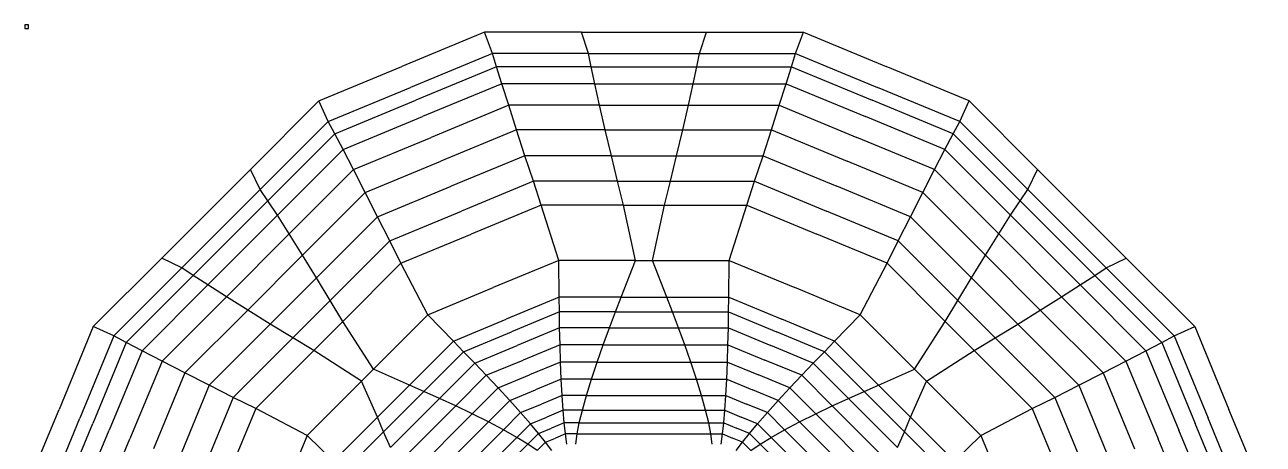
# Model space of a CAD drawing. Extents: x -1682 to 1682, y -1682 to 1702.
# Drawn here: x -1682 to 1682, y 564 to 1702 of the extents above; entities that cross this region are included whole.
import ezdxf

# ---------------------------------------------------------------- set-up
doc = ezdxf.new("R2010")
doc.units = 0

msp = doc.modelspace()

# ---------------------------------------------------------------- linework, layer by layer
at = {"layer": 'CutLine', "color": 250, "linetype": 'CONTINUOUS'}
for p, q in [((-433.4, 1682.1), (-658.2, 1589)), ((-170, 1682.1), (-433.4, 1682.1)), ((-170, 1682.1), (170, 1682.1)), ((170, 1682.1), (433.4, 1682.1)), ((433.4, 1682.1), (658.2, 1589)), ((-883, 1495.9), (-658.2, 1589)), ((883, 1495.9), (658.2, 1589)), ((-1069.2, 1309.6), (-883, 1495.9)), ((1069.2, 1309.6), (883, 1495.9)), ((-1309.6, 1069.2), (-1069.2, 1309.6)), ((1069.2, 1309.6), (1309.6, 1069.2)), ((-1309.6, 1069.2), (-1495.9, 883)), ((1309.6, 1069.2), (1495.9, 883)), ((-1495.9, 883), (-1589, 658.2)), ((1495.9, 883), (1589, 658.2)), ((-1682.1, 433.4), (-1589, 658.2)), ((1682.1, 433.4), (1589, 658.2))]:
    msp.add_line(p, q, dxfattribs=at)
at = {"layer": 'MountainLine', "color": 1, "linetype": 'CONTINUOUS'}
for p, q in [((-411.8, 1624.5), (-433.4, 1682.1)), ((411.8, 1624.5), (433.4, 1682.1)), ((-400.6, 1588.1), (-411.8, 1624.5)), ((-150.6, 1624.5), (-411.8, 1624.5)), ((150.6, 1624.5), (411.8, 1624.5)), ((400.6, 1588.1), (411.8, 1624.5)), ((-400.6, 1588.1), (-620.1, 1497.1)), ((-386.3, 1542.2), (-400.6, 1588.1)), ((-143.4, 1588.1), (143.4, 1588.1)), ((386.3, 1542.2), (400.6, 1588.1)), ((400.6, 1588.1), (620.1, 1497.1)), ((-386.3, 1542.2), (-601.8, 1452.9)), ((-367.6, 1483.8), (-386.3, 1542.2)), ((-133.7, 1542.2), (133.7, 1542.2)), ((367.6, 1483.8), (386.3, 1542.2)), ((386.3, 1542.2), (601.8, 1452.9)), ((-857.6, 1439.9), (-883, 1495.9)), ((-839.7, 1406.2), (-620.1, 1497.1)), ((-367.6, 1483.8), (-578.4, 1396.5)), ((-346.2, 1417.2), (-367.6, 1483.8)), ((-120.7, 1483.8), (120.7, 1483.8)), ((346.2, 1417.2), (367.6, 1483.8)), ((367.6, 1483.8), (578.4, 1396.5)), ((839.7, 1406.2), (620.1, 1497.1)), ((857.6, 1439.9), (883, 1495.9)), ((-817.4, 1363.6), (-601.8, 1452.9)), ((817.4, 1363.6), (601.8, 1452.9)), ((-1042.2, 1255.2), (-857.6, 1439.9)), ((-839.7, 1406.2), (-857.6, 1439.9)), ((-346.2, 1417.2), (-551.7, 1332)), ((-323.3, 1346.9), (-346.2, 1417.2)), ((-105.3, 1417.2), (105.3, 1417.2)), ((323.3, 1346.9), (346.2, 1417.2)), ((346.2, 1417.2), (551.7, 1332)), ((839.7, 1406.2), (857.6, 1439.9)), ((1042.2, 1255.2), (857.6, 1439.9)), ((-817.4, 1363.6), (-839.7, 1406.2)), ((-789.2, 1309.1), (-578.4, 1396.5)), ((789.2, 1309.1), (578.4, 1396.5)), ((817.4, 1363.6), (839.7, 1406.2)), ((-789.2, 1309.1), (-817.4, 1363.6)), ((-323.3, 1346.9), (-523.5, 1263.9)), ((-300.4, 1277.3), (-323.3, 1346.9)), ((-88.7, 1346.9), (88.7, 1346.9)), ((300.4, 1277.3), (323.3, 1346.9)), ((323.3, 1346.9), (523.5, 1263.9)), ((789.2, 1309.1), (817.4, 1363.6)), ((-757.3, 1246.9), (-551.7, 1332)), ((757.3, 1246.9), (551.7, 1332)), ((-757.3, 1246.9), (-789.2, 1309.1)), ((757.3, 1246.9), (789.2, 1309.1)), ((-723.8, 1181), (-757.3, 1246.9)), ((-723.8, 1181), (-523.5, 1263.9)), ((-300.4, 1277.3), (-495.6, 1196.4)), ((-278.9, 1212.8), (-300.4, 1277.3)), ((-71.7, 1277.3), (71.7, 1277.3)), ((278.9, 1212.8), (300.4, 1277.3)), ((300.4, 1277.3), (495.6, 1196.4)), ((723.8, 1181), (523.5, 1263.9)), ((723.8, 1181), (757.3, 1246.9)), ((-1224.3, 1021.5), (-1021.5, 1224.3)), ((-231.6, 1062.5), (-278.9, 1212.8)), ((-55.4, 1212.8), (-278.9, 1212.8)), ((55.4, 1212.8), (278.9, 1212.8)), ((231.6, 1062.5), (278.9, 1212.8)), ((1021.5, 1224.3), (1224.3, 1021.5)), ((-1185.1, 996), (-996, 1185.1)), ((-690.8, 1115.6), (-723.8, 1181)), ((-690.8, 1115.6), (-495.6, 1196.4)), ((690.8, 1115.6), (495.6, 1196.4)), ((690.8, 1115.6), (723.8, 1181)), ((996, 1185.1), (1185.1, 996)), ((-1134.5, 963.8), (-963.8, 1134.5)), ((-660.4, 1054.8), (-690.8, 1115.6)), ((660.4, 1054.8), (690.8, 1115.6)), ((963.8, 1134.5), (1134.5, 963.8)), ((-1076.6, 927.6), (-927.6, 1076.6)), ((927.6, 1076.6), (1076.6, 927.6)), ((-818.4, 896.8), (-660.4, 1054.8)), ((-587.5, 915.1), (-660.4, 1054.8)), ((-230.2, 962.6), (-231.6, 1062.5)), ((-23.2, 1062.5), (-231.6, 1062.5)), ((23.2, 1062.5), (231.6, 1062.5)), ((230.2, 962.6), (231.6, 1062.5)), ((587.5, 915.1), (660.4, 1054.8)), ((818.4, 896.8), (660.4, 1054.8)), ((-1255.2, 1042.2), (-1439.9, 857.6)), ((-1015.1, 889.7), (-889.7, 1015.1)), ((889.7, 1015.1), (1015.1, 889.7)), ((1255.2, 1042.2), (1439.9, 857.6)), ((-953.9, 852.5), (-852.5, 953.9)), ((-229.8, 922.7), (-230.2, 962.6)), ((-61.8, 962.6), (-230.2, 962.6)), ((61.8, 962.6), (230.2, 962.6)), ((229.8, 922.7), (230.2, 962.6)), ((852.5, 953.9), (953.9, 852.5)), ((-734.9, 767.7), (-587.5, 915.1)), ((-517.8, 843.4), (-587.5, 915.1)), ((-229.8, 922.7), (-359.9, 868.8)), ((-229.1, 879.4), (-229.8, 922.7)), ((-77.4, 922.7), (77.4, 922.7)), ((229.1, 879.4), (229.8, 922.7)), ((229.8, 922.7), (359.9, 868.8)), ((517.8, 843.4), (587.5, 915.1)), ((734.9, 767.7), (587.5, 915.1)), ((-1439.9, 857.6), (-1495.9, 883)), ((-229.1, 879.4), (-344.5, 831.6)), ((-228.1, 833.8), (-229.1, 879.4)), ((-94, 879.4), (94, 879.4)), ((228.1, 833.8), (229.1, 879.4)), ((229.1, 879.4), (344.5, 831.6)), ((1439.9, 857.6), (1495.9, 883)), ((-1406.2, 839.7), (-1439.9, 857.6)), ((-637, 724.3), (-517.8, 843.4)), ((-489.9, 814.9), (-517.8, 843.4)), ((-489.9, 814.9), (-359.9, 868.8)), ((489.9, 814.9), (359.9, 868.8)), ((489.9, 814.9), (517.8, 843.4)), ((637, 724.3), (517.8, 843.4)), ((1406.2, 839.7), (1439.9, 857.6)), ((-1406.2, 839.7), (-1497.1, 620.1)), ((-1363.6, 817.4), (-1452.9, 601.8)), ((-1363.6, 817.4), (-1406.2, 839.7)), ((-1309.1, 789.2), (-1363.6, 817.4)), ((-896.8, 818.4), (-1054.8, 660.4)), ((-459.8, 783.8), (-489.9, 814.9)), ((-459.8, 783.8), (-344.5, 831.6)), ((-228.1, 833.8), (-328.2, 792.4)), ((-226.6, 786.9), (-228.1, 833.8)), ((-110.8, 833.8), (110.8, 833.8)), ((226.6, 786.9), (228.1, 833.8)), ((228.1, 833.8), (328.2, 792.4)), ((459.8, 783.8), (344.5, 831.6)), ((459.8, 783.8), (489.9, 814.9)), ((896.8, 818.4), (1054.8, 660.4)), ((1309.1, 789.2), (1363.6, 817.4)), ((1363.6, 817.4), (1406.2, 839.7)), ((1363.6, 817.4), (1452.9, 601.8)), ((1406.2, 839.7), (1497.1, 620.1)), ((-1309.1, 789.2), (-1396.5, 578.4)), ((-1246.9, 757.3), (-1309.1, 789.2)), ((-428.3, 750.9), (-459.8, 783.8)), ((-428.3, 750.9), (-328.2, 792.4)), ((-226.6, 786.9), (-311.4, 751.8)), ((-224.6, 740.5), (-226.6, 786.9)), ((-127.2, 786.9), (127.2, 786.9)), ((224.6, 740.5), (226.6, 786.9)), ((226.6, 786.9), (311.4, 751.8)), ((428.3, 750.9), (328.2, 792.4)), ((428.3, 750.9), (459.8, 783.8)), ((1246.9, 757.3), (1309.1, 789.2)), ((1309.1, 789.2), (1396.5, 578.4)), ((-1246.9, 757.3), (-1332, 551.7)), ((-1181, 723.8), (-1246.9, 757.3)), ((-396.2, 716.7), (-428.3, 750.9)), ((-396.2, 716.7), (-311.4, 751.8)), ((-224.6, 740.5), (-294.7, 711.4)), ((-222.3, 696.2), (-224.6, 740.5)), ((-142.6, 740.5), (142.6, 740.5)), ((222.3, 696.2), (224.6, 740.5)), ((224.6, 740.5), (294.7, 711.4)), ((396.2, 716.7), (311.4, 751.8)), ((396.2, 716.7), (428.3, 750.9)), ((1181, 723.8), (1246.9, 757.3)), ((1246.9, 757.3), (1332, 551.7)), ((-1181, 723.8), (-1263.9, 523.5)), ((-1115.6, 690.8), (-1181, 723.8)), ((-767.7, 734.9), (-915.1, 587.5)), ((-707.2, 597.7), (-597.7, 707.2)), ((-364.7, 682.4), (-396.2, 716.7)), ((-364.7, 682.4), (-294.7, 711.4)), ((364.7, 682.4), (294.7, 711.4)), ((364.7, 682.4), (396.2, 716.7)), ((597.7, 707.2), (707.2, 597.7)), ((767.7, 734.9), (915.1, 587.5)), ((1115.6, 690.8), (1181, 723.8)), ((1181, 723.8), (1263.9, 523.5)), ((-1115.6, 690.8), (-1196.4, 495.6)), ((-1054.8, 660.4), (-1115.6, 690.8)), ((-688.3, 555.3), (-555.3, 688.3)), ((-335.1, 649.5), (-364.7, 682.4)), ((-335.1, 649.5), (-278.7, 672.9)), ((-222.3, 696.2), (-278.7, 672.9)), ((-219.6, 656.1), (-222.3, 696.2)), ((-156.2, 696.2), (156.2, 696.2)), ((219.6, 656.1), (222.3, 696.2)), ((222.3, 696.2), (278.7, 672.9)), ((335.1, 649.5), (278.7, 672.9)), ((335.1, 649.5), (364.7, 682.4)), ((555.3, 688.3), (688.3, 555.3)), ((1054.8, 660.4), (1115.6, 690.8)), ((1115.6, 690.8), (1196.4, 495.6)), ((-915.1, 587.5), (-1054.8, 660.4)), ((-668, 511.2), (-511.2, 668)), ((-646.4, 466.5), (-466.5, 646.4)), ((-308.7, 619.3), (-335.1, 649.5)), ((-219.6, 656.1), (-264.1, 637.7)), ((-216.7, 621.9), (-219.6, 656.1)), ((-167.5, 656.1), (167.5, 656.1)), ((216.7, 621.9), (219.6, 656.1)), ((219.6, 656.1), (264.1, 637.7)), ((308.7, 619.3), (335.1, 649.5)), ((466.5, 646.4), (646.4, 466.5)), ((511.2, 668), (668, 511.2)), ((915.1, 587.5), (1054.8, 660.4)), ((-1588.1, 400.6), (-1497.1, 620.1)), ((-724.3, 637), (-843.4, 517.8)), ((-624.4, 422.8), (-422.8, 624.4)), ((-308.7, 619.3), (-264.1, 637.7)), ((-286.5, 593), (-308.7, 619.3)), ((-286.5, 593), (-251.6, 607.5)), ((-216.7, 621.9), (-251.6, 607.5)), ((-213.3, 591.7), (-216.7, 621.9)), ((-175.8, 621.9), (175.8, 621.9)), ((213.3, 591.7), (216.7, 621.9)), ((216.7, 621.9), (251.6, 607.5)), ((286.5, 593), (251.6, 607.5)), ((308.7, 619.3), (264.1, 637.7)), ((286.5, 593), (308.7, 619.3)), ((422.8, 624.4), (624.4, 422.8)), ((724.3, 637), (843.4, 517.8)), ((1588.1, 400.6), (1497.1, 620.1)), ((-1542.2, 386.3), (-1452.9, 601.8)), ((-1483.8, 367.6), (-1396.5, 578.4)), ((-843.4, 517.8), (-915.1, 587.5)), ((-602.8, 381.9), (-381.9, 602.8)), ((-582.4, 345.5), (-345.5, 582.4)), ((-267.6, 569.3), (-286.5, 593)), ((-267.6, 569.3), (-240.5, 580.5)), ((-213.3, 591.7), (-240.5, 580.5)), ((-209.4, 563.7), (-213.3, 591.7)), ((-181.6, 591.7), (181.6, 591.7)), ((209.4, 563.7), (213.3, 591.7)), ((213.3, 591.7), (240.5, 580.5)), ((267.6, 569.3), (240.5, 580.5)), ((267.6, 569.3), (286.5, 593)), ((345.5, 582.4), (582.4, 345.5)), ((381.9, 602.8), (602.8, 381.9)), ((843.4, 517.8), (915.1, 587.5)), ((1483.8, 367.6), (1396.5, 578.4)), ((1542.2, 386.3), (1452.9, 601.8)), ((-564.1, 315.5), (-315.5, 564.1)), ((-250.5, 546.7), (-267.6, 569.3)), ((250.5, 546.7), (267.6, 569.3)), ((315.5, 564.1), (564.1, 315.5))]:
    msp.add_line(p, q, dxfattribs=at)
at = {"layer": 'reference 10mm', "color": 250, "linetype": 'CONTINUOUS'}
for p, q in [((-1672.1, 1702.1), (-1682.1, 1702.1)), ((-1682.1, 1702.1), (-1682.1, 1692.1)), ((-1682.1, 1692.1), (-1672.1, 1692.1)), ((-1672.1, 1692.1), (-1672.1, 1702.1))]:
    msp.add_line(p, q, dxfattribs=at)
at = {"layer": 'ValleyLine', "color": 5, "linetype": 'CONTINUOUS'}
for p, q in [((-150.6, 1624.5), (-170, 1682.1)), ((150.6, 1624.5), (170, 1682.1)), ((-411.8, 1624.5), (-634.7, 1532.2)), ((-143.4, 1588.1), (-150.6, 1624.5)), ((-150.6, 1624.5), (150.6, 1624.5)), ((143.4, 1588.1), (150.6, 1624.5)), ((411.8, 1624.5), (634.7, 1532.2)), ((-143.4, 1588.1), (-400.6, 1588.1)), ((-133.7, 1542.2), (-143.4, 1588.1)), ((133.7, 1542.2), (143.4, 1588.1)), ((143.4, 1588.1), (400.6, 1588.1)), ((-857.6, 1439.9), (-634.7, 1532.2)), ((-133.7, 1542.2), (-386.3, 1542.2)), ((-120.7, 1483.8), (-133.7, 1542.2)), ((120.7, 1483.8), (133.7, 1542.2)), ((133.7, 1542.2), (386.3, 1542.2)), ((857.6, 1439.9), (634.7, 1532.2)), ((-120.7, 1483.8), (-367.6, 1483.8)), ((-105.3, 1417.2), (-120.7, 1483.8)), ((105.3, 1417.2), (120.7, 1483.8)), ((120.7, 1483.8), (367.6, 1483.8)), ((-105.3, 1417.2), (-346.2, 1417.2)), ((-88.7, 1346.9), (-105.3, 1417.2)), ((88.7, 1346.9), (105.3, 1417.2)), ((105.3, 1417.2), (346.2, 1417.2)), ((-1021.5, 1224.3), (-839.7, 1406.2)), ((1021.5, 1224.3), (839.7, 1406.2)), ((-996, 1185.1), (-817.4, 1363.6)), ((-88.7, 1346.9), (-323.3, 1346.9)), ((-71.7, 1277.3), (-88.7, 1346.9)), ((71.7, 1277.3), (88.7, 1346.9)), ((88.7, 1346.9), (323.3, 1346.9)), ((996, 1185.1), (817.4, 1363.6)), ((-1042.2, 1255.2), (-1069.2, 1309.6)), ((-963.8, 1134.5), (-789.2, 1309.1)), ((963.8, 1134.5), (789.2, 1309.1)), ((1042.2, 1255.2), (1069.2, 1309.6)), ((-1255.2, 1042.2), (-1042.2, 1255.2)), ((-1021.5, 1224.3), (-1042.2, 1255.2)), ((-927.6, 1076.6), (-757.3, 1246.9)), ((-71.7, 1277.3), (-300.4, 1277.3)), ((-55.4, 1212.8), (-71.7, 1277.3)), ((55.4, 1212.8), (71.7, 1277.3)), ((71.7, 1277.3), (300.4, 1277.3)), ((927.6, 1076.6), (757.3, 1246.9)), ((1021.5, 1224.3), (1042.2, 1255.2)), ((1042.2, 1255.2), (1255.2, 1042.2)), ((-996, 1185.1), (-1021.5, 1224.3)), ((-278.9, 1212.8), (-469.6, 1133.8)), ((-23.2, 1062.5), (-55.4, 1212.8)), ((-55.4, 1212.8), (55.4, 1212.8)), ((23.2, 1062.5), (55.4, 1212.8)), ((278.9, 1212.8), (469.6, 1133.8)), ((996, 1185.1), (1021.5, 1224.3)), ((-963.8, 1134.5), (-996, 1185.1)), ((-889.7, 1015.1), (-723.8, 1181)), ((889.7, 1015.1), (723.8, 1181)), ((963.8, 1134.5), (996, 1185.1)), ((-927.6, 1076.6), (-963.8, 1134.5)), ((-852.5, 953.9), (-690.8, 1115.6)), ((-660.4, 1054.8), (-469.6, 1133.8)), ((660.4, 1054.8), (469.6, 1133.8)), ((852.5, 953.9), (690.8, 1115.6)), ((927.6, 1076.6), (963.8, 1134.5)), ((-889.7, 1015.1), (-927.6, 1076.6)), ((889.7, 1015.1), (927.6, 1076.6)), ((-1255.2, 1042.2), (-1309.6, 1069.2)), ((-231.6, 1062.5), (-409.6, 988.8)), ((-61.8, 962.6), (-23.2, 1062.5)), ((-23.2, 1062.5), (23.2, 1062.5)), ((61.8, 962.6), (23.2, 1062.5)), ((231.6, 1062.5), (409.6, 988.8)), ((1255.2, 1042.2), (1309.6, 1069.2)), ((-1224.3, 1021.5), (-1406.2, 839.7)), ((-1224.3, 1021.5), (-1255.2, 1042.2)), ((-1185.1, 996), (-1224.3, 1021.5)), ((-852.5, 953.9), (-889.7, 1015.1)), ((852.5, 953.9), (889.7, 1015.1)), ((1185.1, 996), (1224.3, 1021.5)), ((1224.3, 1021.5), (1255.2, 1042.2)), ((1224.3, 1021.5), (1406.2, 839.7)), ((-1185.1, 996), (-1363.6, 817.4)), ((-1134.5, 963.8), (-1185.1, 996)), ((-587.5, 915.1), (-409.6, 988.8)), ((587.5, 915.1), (409.6, 988.8)), ((1134.5, 963.8), (1185.1, 996)), ((1185.1, 996), (1363.6, 817.4)), ((-1134.5, 963.8), (-1309.1, 789.2)), ((-1076.6, 927.6), (-1134.5, 963.8)), ((-818.4, 896.8), (-852.5, 953.9)), ((-230.2, 962.6), (-374, 903)), ((-77.4, 922.7), (-61.8, 962.6)), ((-61.8, 962.6), (61.8, 962.6)), ((77.4, 922.7), (61.8, 962.6)), ((230.2, 962.6), (374, 903)), ((818.4, 896.8), (852.5, 953.9)), ((1076.6, 927.6), (1134.5, 963.8)), ((1134.5, 963.8), (1309.1, 789.2)), ((-1076.6, 927.6), (-1246.9, 757.3)), ((-1015.1, 889.7), (-1076.6, 927.6)), ((-77.4, 922.7), (-229.8, 922.7)), ((-94, 879.4), (-77.4, 922.7)), ((94, 879.4), (77.4, 922.7)), ((77.4, 922.7), (229.8, 922.7)), ((1015.1, 889.7), (1076.6, 927.6)), ((1076.6, 927.6), (1246.9, 757.3)), ((-1015.1, 889.7), (-1181, 723.8)), ((-953.9, 852.5), (-1015.1, 889.7)), ((-896.8, 818.4), (-818.4, 896.8)), ((-734.9, 767.7), (-818.4, 896.8)), ((-517.8, 843.4), (-374, 903)), ((-94, 879.4), (-229.1, 879.4)), ((-110.8, 833.8), (-94, 879.4)), ((110.8, 833.8), (94, 879.4)), ((94, 879.4), (229.1, 879.4)), ((517.8, 843.4), (374, 903)), ((734.9, 767.7), (818.4, 896.8)), ((818.4, 896.8), (896.8, 818.4)), ((953.9, 852.5), (1015.1, 889.7)), ((1015.1, 889.7), (1181, 723.8)), ((-1439.9, 857.6), (-1532.2, 634.7)), ((-953.9, 852.5), (-1115.6, 690.8)), ((-896.8, 818.4), (-953.9, 852.5)), ((896.8, 818.4), (953.9, 852.5)), ((953.9, 852.5), (1115.6, 690.8)), ((1439.9, 857.6), (1532.2, 634.7)), ((-767.7, 734.9), (-896.8, 818.4)), ((-597.7, 707.2), (-489.9, 814.9)), ((-110.8, 833.8), (-228.1, 833.8)), ((-127.2, 786.9), (-110.8, 833.8)), ((127.2, 786.9), (110.8, 833.8)), ((110.8, 833.8), (228.1, 833.8)), ((597.7, 707.2), (489.9, 814.9)), ((767.7, 734.9), (896.8, 818.4)), ((-555.3, 688.3), (-459.8, 783.8)), ((-127.2, 786.9), (-226.6, 786.9)), ((-142.6, 740.5), (-127.2, 786.9)), ((142.6, 740.5), (127.2, 786.9)), ((127.2, 786.9), (226.6, 786.9)), ((555.3, 688.3), (459.8, 783.8)), ((-767.7, 734.9), (-734.9, 767.7)), ((-637, 724.3), (-734.9, 767.7)), ((-511.2, 668), (-428.3, 750.9)), ((-142.6, 740.5), (-224.6, 740.5)), ((-156.2, 696.2), (-142.6, 740.5)), ((156.2, 696.2), (142.6, 740.5)), ((142.6, 740.5), (224.6, 740.5)), ((511.2, 668), (428.3, 750.9)), ((637, 724.3), (734.9, 767.7)), ((734.9, 767.7), (767.7, 734.9)), ((-724.3, 637), (-767.7, 734.9)), ((-724.3, 637), (-637, 724.3)), ((-597.7, 707.2), (-637, 724.3)), ((-555.3, 688.3), (-597.7, 707.2)), ((-466.5, 646.4), (-396.2, 716.7)), ((466.5, 646.4), (396.2, 716.7)), ((555.3, 688.3), (597.7, 707.2)), ((597.7, 707.2), (637, 724.3)), ((637, 724.3), (724.3, 637)), ((724.3, 637), (767.7, 734.9)), ((-511.2, 668), (-555.3, 688.3)), ((-422.8, 624.4), (-364.7, 682.4)), ((-156.2, 696.2), (-222.3, 696.2)), ((-167.5, 656.1), (-156.2, 696.2)), ((167.5, 656.1), (156.2, 696.2)), ((156.2, 696.2), (222.3, 696.2)), ((422.8, 624.4), (364.7, 682.4)), ((511.2, 668), (555.3, 688.3)), ((-1054.8, 660.4), (-1133.8, 469.6)), ((-466.5, 646.4), (-511.2, 668)), ((-422.8, 624.4), (-466.5, 646.4)), ((-381.9, 602.8), (-335.1, 649.5)), ((-167.5, 656.1), (-219.6, 656.1)), ((-175.8, 621.9), (-167.5, 656.1)), ((175.8, 621.9), (167.5, 656.1)), ((167.5, 656.1), (219.6, 656.1)), ((381.9, 602.8), (335.1, 649.5)), ((422.8, 624.4), (466.5, 646.4)), ((466.5, 646.4), (511.2, 668)), ((1054.8, 660.4), (1133.8, 469.6)), ((-1624.5, 411.8), (-1532.2, 634.7)), ((-707.2, 597.7), (-724.3, 637)), ((-381.9, 602.8), (-422.8, 624.4)), ((-345.5, 582.4), (-308.7, 619.3)), ((-175.8, 621.9), (-216.7, 621.9)), ((-181.6, 591.7), (-175.8, 621.9)), ((181.6, 591.7), (175.8, 621.9)), ((175.8, 621.9), (216.7, 621.9)), ((345.5, 582.4), (308.7, 619.3)), ((381.9, 602.8), (422.8, 624.4)), ((707.2, 597.7), (724.3, 637)), ((1624.5, 411.8), (1532.2, 634.7)), ((-915.1, 587.5), (-988.8, 409.6)), ((-707.2, 597.7), (-814.9, 489.9)), ((-688.3, 555.3), (-707.2, 597.7)), ((-345.5, 582.4), (-381.9, 602.8)), ((-315.5, 564.1), (-345.5, 582.4)), ((-315.5, 564.1), (-286.5, 593)), ((-181.6, 591.7), (-213.3, 591.7)), ((-185.4, 563.7), (-181.6, 591.7)), ((185.4, 563.7), (181.6, 591.7)), ((181.6, 591.7), (213.3, 591.7)), ((315.5, 564.1), (286.5, 593)), ((315.5, 564.1), (345.5, 582.4)), ((345.5, 582.4), (381.9, 602.8)), ((688.3, 555.3), (707.2, 597.7)), ((707.2, 597.7), (814.9, 489.9)), ((915.1, 587.5), (988.8, 409.6)), ((-290, 546.8), (-315.5, 564.1)), ((-290, 546.8), (-267.6, 569.3)), ((290, 546.8), (267.6, 569.3)), ((290, 546.8), (315.5, 564.1))]:
    msp.add_line(p, q, dxfattribs=at)

doc.saveas('drawing.dxf')
